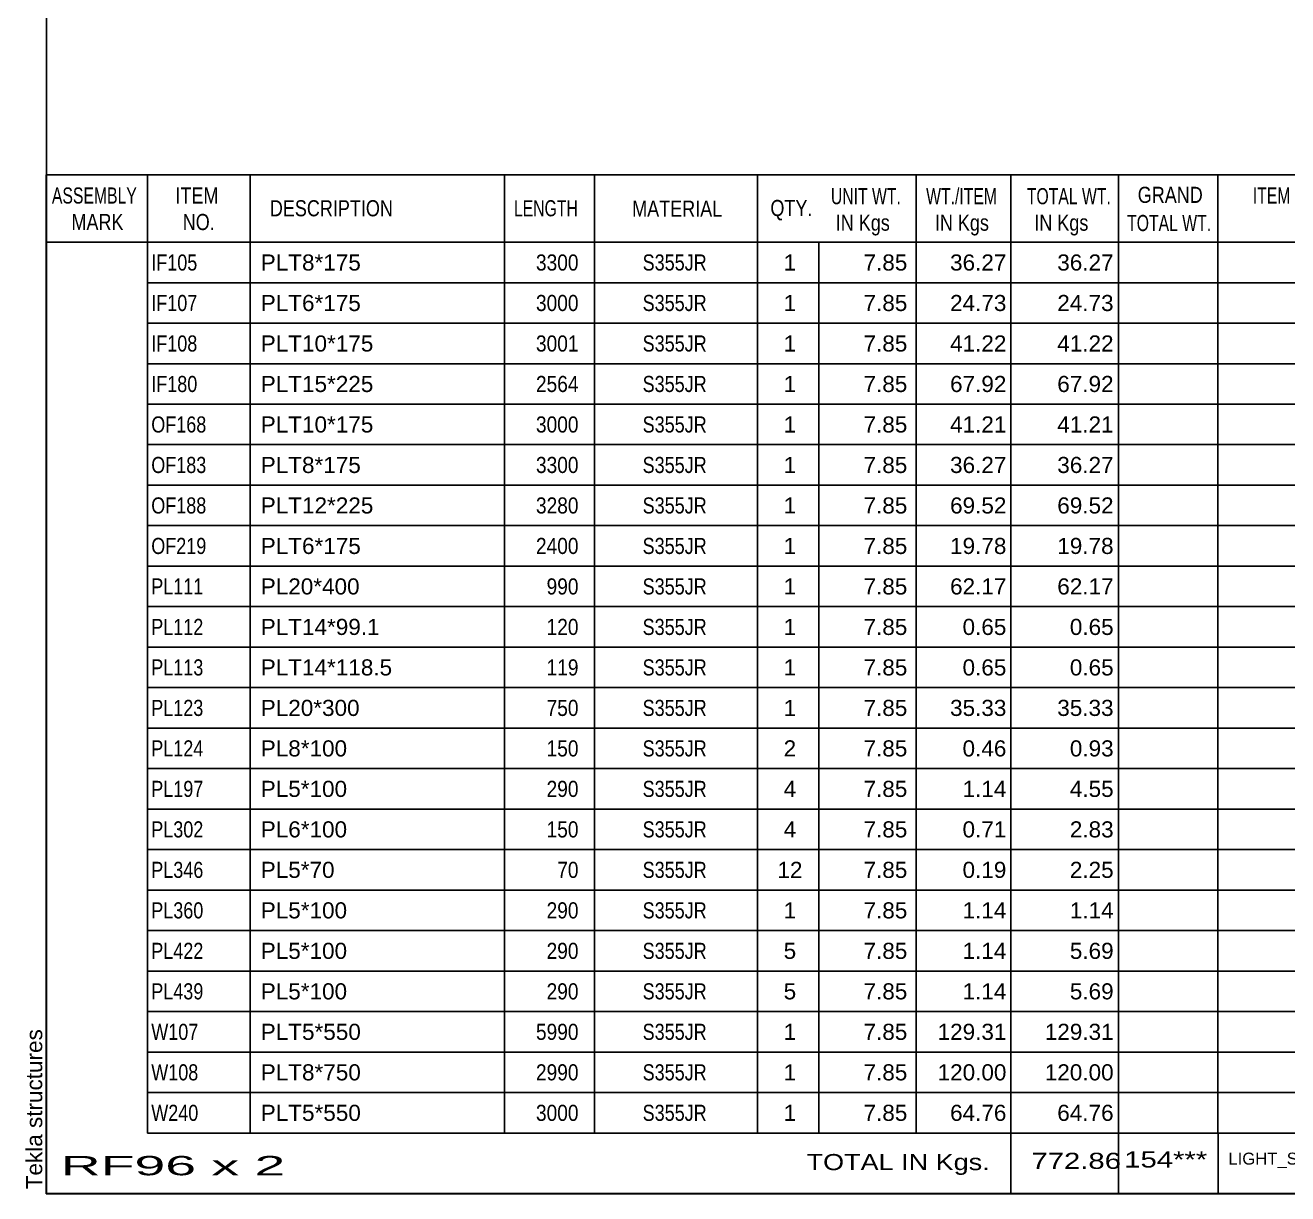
# Model space of a CAD drawing. Header units: millimetres. Extents: x -17 to 386, y -210 to 67.
# Drawn here: x -16.5 to 133.1, y -209.6 to -71.1 of the extents above; entities that cross this region are included whole.
import ezdxf

# ---------------------------------------------------------------- set-up
doc = ezdxf.new("R2010")
doc.units = ezdxf.units.MM
doc.styles.add('Arial', font='ARIAL.TTF', dxfattribs={"height": 0.2})

# ---------------------------------------------------------------- blocks, each defined once
blk = doc.blocks.new('Unknown-623557714-6463')
at = {"color": 5, "linetype": 'Continuous'}
for p, q in [((-14.03, 67.4), (-14.03, -209.6)), ((-14.03, -209.6), (385.97, -209.6))]:
    blk.add_line(p, q, dxfattribs=at)
at = {"color": 174, "linetype": 'Continuous', "style": 'Arial'}
blk.add_text('Tekla structures', height=1.9102, rotation=90, dxfattribs=at).set_placement((-14.53, -209.1))
blk = doc.blocks.new('CBS_BOM-623557714-15856')
at = {"color": 7, "linetype": 'Continuous'}
for p, q in [((-14.06, -96.83), (-14.06, -88.83)), ((-14.06, -88.83), (140.86, -88.83)), ((-2.06, -96.83), (-2.06, -88.83)), ((10.13, -96.83), (10.13, -88.83)), ((40.3, -96.83), (40.3, -88.83)), ((50.97, -96.83), (50.97, -88.83)), ((70.29, -96.83), (70.29, -88.83)), ((89.09, -96.83), (89.09, -88.83)), ((100.3, -96.83), (100.3, -88.83)), ((113.09, -96.83), (113.09, -88.83)), ((124.84, -96.83), (124.84, -88.83)), ((-14.06, -96.83), (140.86, -96.83)), ((-14.06, -101.63), (-14.06, -96.83)), ((-2.06, -101.63), (-2.06, -96.83)), ((10.13, -101.63), (10.13, -96.83)), ((40.3, -101.63), (40.3, -96.83)), ((50.97, -101.63), (50.97, -96.83)), ((70.29, -101.63), (70.29, -96.83)), ((77.56, -101.63), (77.56, -96.83)), ((89.09, -101.63), (89.09, -96.83)), ((100.3, -101.63), (100.3, -96.83)), ((113.09, -101.63), (113.09, -96.83)), ((124.86, -101.63), (124.86, -96.83)), ((-14.06, -106.43), (-14.06, -101.63)), ((-2.06, -101.63), (140.86, -101.63)), ((-2.06, -106.43), (-2.06, -101.63)), ((10.13, -106.43), (10.13, -101.63)), ((40.3, -106.43), (40.3, -101.63)), ((50.97, -106.43), (50.97, -101.63)), ((70.29, -106.43), (70.29, -101.63)), ((77.56, -106.43), (77.56, -101.63)), ((89.09, -106.43), (89.09, -101.63)), ((100.3, -106.43), (100.3, -101.63)), ((113.09, -106.43), (113.09, -101.63)), ((124.86, -106.43), (124.86, -101.63)), ((-14.06, -111.23), (-14.06, -106.43)), ((-2.06, -106.43), (140.86, -106.43)), ((-2.06, -111.23), (-2.06, -106.43)), ((10.13, -111.23), (10.13, -106.43)), ((40.3, -111.23), (40.3, -106.43)), ((50.97, -111.23), (50.97, -106.43)), ((70.29, -111.23), (70.29, -106.43)), ((77.56, -111.23), (77.56, -106.43)), ((89.09, -111.23), (89.09, -106.43)), ((100.3, -111.23), (100.3, -106.43)), ((113.09, -111.23), (113.09, -106.43)), ((124.86, -111.23), (124.86, -106.43)), ((-14.06, -116.03), (-14.06, -111.23)), ((-2.06, -111.23), (140.86, -111.23)), ((-2.06, -116.03), (-2.06, -111.23)), ((10.13, -116.03), (10.13, -111.23)), ((40.3, -116.03), (40.3, -111.23)), ((50.97, -116.03), (50.97, -111.23)), ((70.29, -116.03), (70.29, -111.23)), ((77.56, -116.03), (77.56, -111.23)), ((89.09, -116.03), (89.09, -111.23)), ((100.3, -116.03), (100.3, -111.23)), ((113.09, -116.03), (113.09, -111.23)), ((124.86, -116.03), (124.86, -111.23)), ((-14.06, -120.83), (-14.06, -116.03)), ((-2.06, -116.03), (140.86, -116.03)), ((-2.06, -120.83), (-2.06, -116.03)), ((10.13, -120.83), (10.13, -116.03)), ((40.3, -120.83), (40.3, -116.03)), ((50.97, -120.83), (50.97, -116.03)), ((70.29, -120.83), (70.29, -116.03)), ((77.56, -120.83), (77.56, -116.03)), ((89.09, -120.83), (89.09, -116.03)), ((100.3, -120.83), (100.3, -116.03)), ((113.09, -120.83), (113.09, -116.03)), ((124.86, -120.83), (124.86, -116.03)), ((-14.06, -125.63), (-14.06, -120.83)), ((-2.06, -120.83), (140.86, -120.83)), ((-2.06, -125.63), (-2.06, -120.83)), ((10.13, -125.63), (10.13, -120.83)), ((40.3, -125.63), (40.3, -120.83)), ((50.97, -125.63), (50.97, -120.83)), ((70.29, -125.63), (70.29, -120.83)), ((77.56, -125.63), (77.56, -120.83)), ((89.09, -125.63), (89.09, -120.83)), ((100.3, -125.63), (100.3, -120.83)), ((113.09, -125.63), (113.09, -120.83)), ((124.86, -125.63), (124.86, -120.83)), ((-14.06, -130.43), (-14.06, -125.63)), ((-2.06, -125.63), (140.86, -125.63)), ((-2.06, -130.43), (-2.06, -125.63)), ((10.13, -130.43), (10.13, -125.63)), ((40.3, -130.43), (40.3, -125.63)), ((50.97, -130.43), (50.97, -125.63)), ((70.29, -130.43), (70.29, -125.63)), ((77.56, -130.43), (77.56, -125.63)), ((89.09, -130.43), (89.09, -125.63)), ((100.3, -130.43), (100.3, -125.63)), ((113.09, -130.43), (113.09, -125.63)), ((124.86, -130.43), (124.86, -125.63)), ((-14.06, -135.23), (-14.06, -130.43)), ((-2.06, -130.43), (140.86, -130.43)), ((-2.06, -135.23), (-2.06, -130.43)), ((10.13, -135.23), (10.13, -130.43)), ((40.3, -135.23), (40.3, -130.43)), ((50.97, -135.23), (50.97, -130.43)), ((70.29, -135.23), (70.29, -130.43)), ((77.56, -135.23), (77.56, -130.43)), ((89.09, -135.23), (89.09, -130.43)), ((100.3, -135.23), (100.3, -130.43)), ((113.09, -135.23), (113.09, -130.43)), ((124.86, -135.23), (124.86, -130.43)), ((-14.06, -140.03), (-14.06, -135.23)), ((-2.06, -135.23), (140.86, -135.23)), ((-2.06, -140.03), (-2.06, -135.23)), ((10.13, -140.03), (10.13, -135.23)), ((40.3, -140.03), (40.3, -135.23)), ((50.97, -140.03), (50.97, -135.23)), ((70.29, -140.03), (70.29, -135.23)), ((77.56, -140.03), (77.56, -135.23)), ((89.09, -140.03), (89.09, -135.23)), ((100.3, -140.03), (100.3, -135.23)), ((113.09, -140.03), (113.09, -135.23)), ((124.86, -140.03), (124.86, -135.23)), ((-14.06, -144.83), (-14.06, -140.03)), ((-2.06, -140.03), (140.86, -140.03)), ((-2.06, -144.83), (-2.06, -140.03)), ((10.13, -144.83), (10.13, -140.03)), ((40.3, -144.83), (40.3, -140.03)), ((50.97, -144.83), (50.97, -140.03)), ((70.29, -144.83), (70.29, -140.03)), ((77.56, -144.83), (77.56, -140.03)), ((89.09, -144.83), (89.09, -140.03)), ((100.3, -144.83), (100.3, -140.03)), ((113.09, -144.83), (113.09, -140.03)), ((124.86, -144.83), (124.86, -140.03)), ((-14.06, -149.63), (-14.06, -144.83)), ((-2.06, -144.83), (140.86, -144.83)), ((-2.06, -149.63), (-2.06, -144.83)), ((10.13, -149.63), (10.13, -144.83)), ((40.3, -149.63), (40.3, -144.83)), ((50.97, -149.63), (50.97, -144.83)), ((70.29, -149.63), (70.29, -144.83)), ((77.56, -149.63), (77.56, -144.83)), ((89.09, -149.63), (89.09, -144.83)), ((100.3, -149.63), (100.3, -144.83)), ((113.09, -149.63), (113.09, -144.83)), ((124.86, -149.63), (124.86, -144.83)), ((-14.06, -154.43), (-14.06, -149.63)), ((-2.06, -149.63), (140.86, -149.63)), ((-2.06, -154.43), (-2.06, -149.63)), ((10.13, -154.43), (10.13, -149.63)), ((40.3, -154.43), (40.3, -149.63)), ((50.97, -154.43), (50.97, -149.63)), ((70.29, -154.43), (70.29, -149.63)), ((77.56, -154.43), (77.56, -149.63)), ((89.09, -154.43), (89.09, -149.63)), ((100.3, -154.43), (100.3, -149.63)), ((113.09, -154.43), (113.09, -149.63)), ((124.86, -154.43), (124.86, -149.63)), ((-14.06, -159.23), (-14.06, -154.43)), ((-2.06, -154.43), (140.86, -154.43)), ((-2.06, -159.23), (-2.06, -154.43)), ((10.13, -159.23), (10.13, -154.43)), ((40.3, -159.23), (40.3, -154.43)), ((50.97, -159.23), (50.97, -154.43)), ((70.29, -159.23), (70.29, -154.43)), ((77.56, -159.23), (77.56, -154.43)), ((89.09, -159.23), (89.09, -154.43)), ((100.3, -159.23), (100.3, -154.43)), ((113.09, -159.23), (113.09, -154.43)), ((124.86, -159.23), (124.86, -154.43)), ((-14.06, -164.03), (-14.06, -159.23)), ((-2.06, -159.23), (140.86, -159.23)), ((-2.06, -164.03), (-2.06, -159.23)), ((10.13, -164.03), (10.13, -159.23)), ((40.3, -164.03), (40.3, -159.23)), ((50.97, -164.03), (50.97, -159.23)), ((70.29, -164.03), (70.29, -159.23)), ((77.56, -164.03), (77.56, -159.23)), ((89.09, -164.03), (89.09, -159.23)), ((100.3, -164.03), (100.3, -159.23)), ((113.09, -164.03), (113.09, -159.23)), ((124.86, -164.03), (124.86, -159.23)), ((-14.06, -168.83), (-14.06, -164.03)), ((-2.06, -164.03), (140.86, -164.03)), ((-2.06, -168.83), (-2.06, -164.03)), ((10.13, -168.83), (10.13, -164.03)), ((40.3, -168.83), (40.3, -164.03)), ((50.97, -168.83), (50.97, -164.03)), ((70.29, -168.83), (70.29, -164.03)), ((77.56, -168.83), (77.56, -164.03)), ((89.09, -168.83), (89.09, -164.03)), ((100.3, -168.83), (100.3, -164.03)), ((113.09, -168.83), (113.09, -164.03)), ((124.86, -168.83), (124.86, -164.03)), ((-14.06, -173.63), (-14.06, -168.83)), ((-2.06, -168.83), (140.86, -168.83)), ((-2.06, -173.63), (-2.06, -168.83)), ((10.13, -173.63), (10.13, -168.83)), ((40.3, -173.63), (40.3, -168.83)), ((50.97, -173.63), (50.97, -168.83)), ((70.29, -173.63), (70.29, -168.83)), ((77.56, -173.63), (77.56, -168.83)), ((89.09, -173.63), (89.09, -168.83)), ((100.3, -173.63), (100.3, -168.83)), ((113.09, -173.63), (113.09, -168.83)), ((124.86, -173.63), (124.86, -168.83)), ((-14.06, -178.43), (-14.06, -173.63)), ((-2.06, -173.63), (140.86, -173.63)), ((-2.06, -178.43), (-2.06, -173.63)), ((10.13, -178.43), (10.13, -173.63)), ((40.3, -178.43), (40.3, -173.63)), ((50.97, -178.43), (50.97, -173.63)), ((70.29, -178.43), (70.29, -173.63)), ((77.56, -178.43), (77.56, -173.63)), ((89.09, -178.43), (89.09, -173.63)), ((100.3, -178.43), (100.3, -173.63)), ((113.09, -178.43), (113.09, -173.63)), ((124.86, -178.43), (124.86, -173.63)), ((-14.06, -183.23), (-14.06, -178.43)), ((-2.06, -178.43), (140.86, -178.43)), ((-2.06, -183.23), (-2.06, -178.43)), ((10.13, -183.23), (10.13, -178.43)), ((40.3, -183.23), (40.3, -178.43)), ((50.97, -183.23), (50.97, -178.43)), ((70.29, -183.23), (70.29, -178.43)), ((77.56, -183.23), (77.56, -178.43)), ((89.09, -183.23), (89.09, -178.43)), ((100.3, -183.23), (100.3, -178.43)), ((113.09, -183.23), (113.09, -178.43)), ((124.86, -183.23), (124.86, -178.43)), ((-14.06, -188.03), (-14.06, -183.23)), ((-2.06, -183.23), (140.86, -183.23)), ((-2.06, -188.03), (-2.06, -183.23)), ((10.13, -188.03), (10.13, -183.23)), ((40.3, -188.03), (40.3, -183.23)), ((50.97, -188.03), (50.97, -183.23)), ((70.29, -188.03), (70.29, -183.23)), ((77.56, -188.03), (77.56, -183.23)), ((89.09, -188.03), (89.09, -183.23)), ((100.3, -188.03), (100.3, -183.23)), ((113.09, -188.03), (113.09, -183.23)), ((124.86, -188.03), (124.86, -183.23)), ((-14.06, -192.83), (-14.06, -188.03)), ((-2.06, -188.03), (140.86, -188.03)), ((-2.06, -192.83), (-2.06, -188.03)), ((10.13, -192.83), (10.13, -188.03)), ((40.3, -192.83), (40.3, -188.03)), ((50.97, -192.83), (50.97, -188.03)), ((70.29, -192.83), (70.29, -188.03)), ((77.56, -192.83), (77.56, -188.03)), ((89.09, -192.83), (89.09, -188.03)), ((100.3, -192.83), (100.3, -188.03)), ((113.09, -192.83), (113.09, -188.03)), ((124.86, -192.83), (124.86, -188.03)), ((-14.06, -197.63), (-14.06, -192.83)), ((-2.06, -192.83), (140.86, -192.83)), ((-2.06, -197.63), (-2.06, -192.83)), ((10.13, -197.63), (10.13, -192.83)), ((40.3, -197.63), (40.3, -192.83)), ((50.97, -197.63), (50.97, -192.83)), ((70.29, -197.63), (70.29, -192.83)), ((77.56, -197.63), (77.56, -192.83)), ((89.09, -197.63), (89.09, -192.83)), ((100.3, -197.63), (100.3, -192.83)), ((113.09, -197.63), (113.09, -192.83)), ((124.86, -197.63), (124.86, -192.83)), ((-14.06, -202.43), (-14.06, -197.63)), ((-2.06, -197.63), (140.86, -197.63)), ((-2.06, -202.43), (-2.06, -197.63)), ((10.13, -202.43), (10.13, -197.63)), ((40.3, -202.43), (40.3, -197.63)), ((50.97, -202.43), (50.97, -197.63)), ((70.29, -202.43), (70.29, -197.63)), ((77.56, -202.43), (77.56, -197.63)), ((89.09, -202.43), (89.09, -197.63)), ((100.3, -202.43), (100.3, -197.63)), ((113.09, -202.43), (113.09, -197.63)), ((124.86, -202.43), (124.86, -197.63)), ((-14.06, -209.63), (-14.06, -202.45)), ((-2.06, -202.43), (140.86, -202.43)), ((100.3, -209.63), (100.3, -202.45)), ((113.09, -209.63), (113.09, -202.45)), ((124.9, -209.63), (124.9, -202.45)), ((-14.06, -209.63), (140.86, -209.63))]:
    blk.add_line(p, q, dxfattribs=at)
at = {"color": 3, "linetype": 'Continuous', "style": 'Arial'}
for s, height, width, p in [('ASSEMBLY', 1.91, 0.7, (-13.38, -92.25)), ('ITEM', 1.91, 0.8, (1.27, -92.25)), ('UNIT WT.', 1.91, 0.7, (78.98, -92.33)), ('WT./ITEM', 1.91, 0.7, (90.27, -92.33)), ('TOTAL WT.', 1.91, 0.7, (102.21, -92.33)), ('GRAND', 1.91, 0.8, (115.36, -92.17)), ('ITEM TYPE', 1.91, 0.7, (129, -92.25)), ('DESCRIPTION', 1.9102, 0.8, (12.46, -93.76)), ('LENGTH', 1.91, 0.7, (41.4, -93.76)), ('MATERIAL', 1.91, 0.8, (55.42, -93.81)), ('QTY.', 1.91, 0.8, (71.81, -93.73)), ('MARK', 1.91, 0.8, (-11.06, -95.39)), ('NO.', 1.91, 0.8, (2.13, -95.39)), ('IN Kgs', 1.91, 0.8, (79.56, -95.47)), ('IN Kgs', 1.91, 0.8, (91.31, -95.47)), ('IN Kgs', 1.91, 0.8, (103.1, -95.47)), ('TOTAL WT.', 1.91, 0.7, (114.1, -95.51))]:
    blk.add_text(s, height=height, dxfattribs=dict(at, width=width)).set_placement(p)
at = {"color": 7, "linetype": 'Continuous', "style": 'Arial'}
for s, width, p in [('IF105', 0.8, (-1.6, -100.19)), ('3300', 0.85, (44.01, -100.19)), ('S355JR', 0.8, (56.66, -100.19)), ('IF107', 0.8, (-1.6, -104.99)), ('3000', 0.85, (44.01, -104.99)), ('S355JR', 0.8, (56.66, -104.99)), ('IF108', 0.8, (-1.6, -109.79)), ('3001', 0.85, (44.01, -109.79)), ('S355JR', 0.8, (56.66, -109.79)), ('IF180', 0.8, (-1.6, -114.59)), ('2564', 0.85, (44.01, -114.59)), ('S355JR', 0.8, (56.66, -114.59)), ('OF168', 0.8, (-1.6, -119.39)), ('3000', 0.85, (44.01, -119.39)), ('S355JR', 0.8, (56.66, -119.39)), ('OF183', 0.8, (-1.6, -124.19)), ('3300', 0.85, (44.01, -124.19)), ('S355JR', 0.8, (56.66, -124.19)), ('OF188', 0.8, (-1.6, -128.99)), ('3280', 0.85, (44.01, -128.99)), ('S355JR', 0.8, (56.66, -128.99)), ('OF219', 0.8, (-1.6, -133.79)), ('2400', 0.85, (44.01, -133.79)), ('S355JR', 0.8, (56.66, -133.79)), ('PL111', 0.8, (-1.6, -138.59)), ('990', 0.85, (45.27, -138.59)), ('S355JR', 0.8, (56.66, -138.59)), ('PL112', 0.8, (-1.6, -143.39)), ('120', 0.85, (45.27, -143.39)), ('S355JR', 0.8, (56.66, -143.39)), ('PL113', 0.8, (-1.6, -148.19)), ('119', 0.85, (45.27, -148.19)), ('S355JR', 0.8, (56.66, -148.19)), ('PL123', 0.8, (-1.6, -152.99)), ('750', 0.85, (45.27, -152.99)), ('S355JR', 0.8, (56.66, -152.99)), ('PL124', 0.8, (-1.6, -157.79)), ('150', 0.85, (45.27, -157.79)), ('S355JR', 0.8, (56.66, -157.79)), ('PL197', 0.8, (-1.6, -162.59)), ('290', 0.85, (45.27, -162.59)), ('S355JR', 0.8, (56.66, -162.59)), ('PL302', 0.8, (-1.6, -167.39)), ('150', 0.85, (45.27, -167.39)), ('S355JR', 0.8, (56.66, -167.39)), ('PL346', 0.8, (-1.6, -172.19)), ('70', 0.85, (46.53, -172.19)), ('S355JR', 0.8, (56.66, -172.19)), ('PL360', 0.8, (-1.6, -176.99)), ('290', 0.85, (45.27, -176.99)), ('S355JR', 0.8, (56.66, -176.99)), ('PL422', 0.8, (-1.6, -181.79)), ('290', 0.85, (45.27, -181.79)), ('S355JR', 0.8, (56.66, -181.79)), ('PL439', 0.8, (-1.6, -186.59)), ('290', 0.85, (45.27, -186.59)), ('S355JR', 0.8, (56.66, -186.59)), ('W107', 0.8, (-1.6, -191.39)), ('5990', 0.85, (44.01, -191.39)), ('S355JR', 0.8, (56.66, -191.39)), ('W108', 0.8, (-1.6, -196.19)), ('2990', 0.85, (44.01, -196.19)), ('S355JR', 0.8, (56.66, -196.19)), ('W240', 0.8, (-1.6, -200.99)), ('3000', 0.85, (44.01, -200.99)), ('S355JR', 0.8, (56.66, -200.99))]:
    blk.add_text(s, height=1.91, dxfattribs=dict(at, width=width)).set_placement(p)
for s, height, p in [('PLT8*175', 1.91, (11.38, -100.19)), ('1', 1.91, (73.38, -100.19)), ('7.85', 1.91, (82.85, -100.19)), ('36.27', 1.91, (93.11, -100.19)), ('36.27', 1.91, (105.82, -100.19)), ('PLT6*175', 1.91, (11.38, -104.99)), ('1', 1.91, (73.38, -104.99)), ('7.85', 1.91, (82.85, -104.99)), ('24.73', 1.91, (93.11, -104.99)), ('24.73', 1.91, (105.82, -104.99)), ('PLT10*175', 1.91, (11.38, -109.79)), ('1', 1.91, (73.38, -109.79)), ('7.85', 1.91, (82.85, -109.79)), ('41.22', 1.91, (93.11, -109.79)), ('41.22', 1.91, (105.82, -109.79)), ('PLT15*225', 1.91, (11.38, -114.59)), ('1', 1.91, (73.38, -114.59)), ('7.85', 1.91, (82.85, -114.59)), ('67.92', 1.91, (93.11, -114.59)), ('67.92', 1.91, (105.82, -114.59)), ('PLT10*175', 1.91, (11.38, -119.39)), ('1', 1.91, (73.38, -119.39)), ('7.85', 1.91, (82.85, -119.39)), ('41.21', 1.91, (93.11, -119.39)), ('41.21', 1.91, (105.82, -119.39)), ('PLT8*175', 1.91, (11.38, -124.19)), ('1', 1.91, (73.38, -124.19)), ('7.85', 1.91, (82.85, -124.19)), ('36.27', 1.91, (93.11, -124.19)), ('36.27', 1.91, (105.82, -124.19)), ('PLT12*225', 1.91, (11.38, -128.99)), ('1', 1.91, (73.38, -128.99)), ('7.85', 1.91, (82.85, -128.99)), ('69.52', 1.91, (93.11, -128.99)), ('69.52', 1.91, (105.82, -128.99)), ('PLT6*175', 1.91, (11.38, -133.79)), ('1', 1.91, (73.38, -133.79)), ('7.85', 1.91, (82.85, -133.79)), ('19.78', 1.91, (93.11, -133.79)), ('19.78', 1.91, (105.82, -133.79)), ('PL20*400', 1.91, (11.38, -138.59)), ('1', 1.91, (73.38, -138.59)), ('7.85', 1.91, (82.85, -138.59)), ('62.17', 1.91, (93.11, -138.59)), ('62.17', 1.91, (105.82, -138.59)), ('PLT14*99.1', 1.91, (11.38, -143.39)), ('1', 1.91, (73.38, -143.39)), ('7.85', 1.91, (82.85, -143.39)), ('0.65', 1.91, (94.59, -143.39)), ('0.65', 1.91, (107.31, -143.39)), ('PLT14*118.5', 1.9102, (11.38, -148.19)), ('1', 1.91, (73.38, -148.19)), ('7.85', 1.91, (82.85, -148.19)), ('0.65', 1.91, (94.59, -148.19)), ('0.65', 1.91, (107.31, -148.19)), ('PL20*300', 1.91, (11.38, -152.99)), ('1', 1.91, (73.38, -152.99)), ('7.85', 1.91, (82.85, -152.99)), ('35.33', 1.91, (93.11, -152.99)), ('35.33', 1.91, (105.82, -152.99)), ('PL8*100', 1.91, (11.38, -157.79)), ('2', 1.91, (73.38, -157.79)), ('7.85', 1.91, (82.85, -157.79)), ('0.46', 1.91, (94.59, -157.79)), ('0.93', 1.91, (107.31, -157.79)), ('PL5*100', 1.91, (11.38, -162.59)), ('4', 1.91, (73.38, -162.59)), ('7.85', 1.91, (82.85, -162.59)), ('1.14', 1.91, (94.59, -162.59)), ('4.55', 1.91, (107.31, -162.59)), ('PL6*100', 1.91, (11.38, -167.39)), ('4', 1.91, (73.38, -167.39)), ('7.85', 1.91, (82.85, -167.39)), ('0.71', 1.91, (94.59, -167.39)), ('2.83', 1.91, (107.31, -167.39)), ('PL5*70', 1.91, (11.38, -172.19)), ('12', 1.91, (72.64, -172.19)), ('7.85', 1.91, (82.85, -172.19)), ('0.19', 1.91, (94.59, -172.19)), ('2.25', 1.91, (107.31, -172.19)), ('PL5*100', 1.91, (11.38, -176.99)), ('1', 1.91, (73.38, -176.99)), ('7.85', 1.91, (82.85, -176.99)), ('1.14', 1.91, (94.59, -176.99)), ('1.14', 1.91, (107.31, -176.99)), ('PL5*100', 1.91, (11.38, -181.79)), ('5', 1.91, (73.38, -181.79)), ('7.85', 1.91, (82.85, -181.79)), ('1.14', 1.91, (94.59, -181.79)), ('5.69', 1.91, (107.31, -181.79)), ('PL5*100', 1.91, (11.38, -186.59)), ('5', 1.91, (73.38, -186.59)), ('7.85', 1.91, (82.85, -186.59)), ('1.14', 1.91, (94.59, -186.59)), ('5.69', 1.91, (107.31, -186.59)), ('PLT5*550', 1.91, (11.38, -191.39)), ('1', 1.91, (73.38, -191.39)), ('7.85', 1.91, (82.85, -191.39)), ('129.31', 1.91, (91.63, -191.39)), ('129.31', 1.91, (104.34, -191.39)), ('PLT8*750', 1.91, (11.38, -196.19)), ('1', 1.91, (73.38, -196.19)), ('7.85', 1.91, (82.85, -196.19)), ('120.00', 1.91, (91.63, -196.19)), ('120.00', 1.91, (104.34, -196.19)), ('PLT5*550', 1.91, (11.38, -200.99)), ('1', 1.91, (73.38, -200.99)), ('7.85', 1.91, (82.85, -200.99)), ('64.76', 1.91, (93.11, -200.99)), ('64.76', 1.91, (105.82, -200.99))]:
    blk.add_text(s, height=height, dxfattribs=at).set_placement(p)
at = {"color": 6, "linetype": 'Continuous', "style": 'Arial'}
for s, height, width, p in [('TOTAL IN Kgs.', 1.9102, 1.2, (76.1, -206.83)), ('772.86', 1.91, 1.3, (102.76, -206.68)), ('154***', 1.91, 1.3, (113.76, -206.52)), ('RF96 x 2', 2.292, 2.05, (-12.34, -207.44))]:
    blk.add_text(s, height=height, dxfattribs=dict(at, width=width)).set_placement(p)
blk.add_text('LIGHT_STEEL', height=1.4135, dxfattribs=at).set_placement((126.11, -206.17))

msp = doc.modelspace()

# ---------------------------------------------------------------- block references
for name in ['Unknown-623557714-6463', 'CBS_BOM-623557714-15856']:
    msp.add_blockref(name, (0, 0))

doc.saveas('drawing.dxf')
